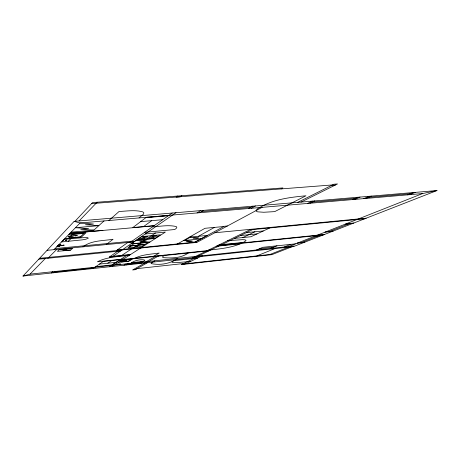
<?xml version="1.0" encoding="UTF-8"?>
<svg xmlns="http://www.w3.org/2000/svg" width="460" height="460" viewBox="0 0 460 460"><rect width="100%" height="100%" fill="white"/><g stroke="black" fill="none" stroke-linecap="round" stroke-linejoin="round"><path stroke-width="0.69" d="M196.069 257.473L181.389 264.609L185.926 263.689L202.469 255.731L196.069 257.473L23 276.052L74.146 221.358L437 190.538L293.399 246.617L200.796 256.536M74.997 221.283L92.558 202.595L282.917 187.927L281.14 188.922M79.103 220.938L97.066 202.245M23 276.052L30.021 274.148L45.304 258.526L39.589 258.313L116.328 250.625L120.652 250.953L38.772 259.181M53.992 249.642L80.086 222.991L422.539 193.574L437 190.538M59.904 245.761L59.035 246.635L56.896 246.842L58.776 244.921L60.944 244.714L60.064 245.594M47.932 258.261L56.781 249.372M59.202 249.636L57.454 251.361L70.696 250.067L72.594 248.337L59.202 249.636L66.907 249.665L62.842 250.062L70.696 250.067M68.206 241.31L70.863 238.7L84.824 237.538L87.636 237.63L88.331 238.182L85.882 239.2L82.259 239.873L61.715 241.92L64.268 239.309L70.863 238.7M71.104 232.173L93.869 230.132L104.017 220.938M108.888 220.518L119.1 211.468C126.983 211.146 135.194 209.691 142.899 211.916L143.836 212.871L143.543 214.101L139.058 217.925M51.313 273.01L52.791 271.716M82.944 246.836C91.321 240.275 103.023 240.931 113.051 239.269L106.191 244.582M53.423 272.786L54.924 271.486M102.908 230.425L70.046 233.231M177.606 196.04L176.111 197.156L180.262 196.834L181.775 195.718M143.537 226.613L151.719 220.656M116.328 250.625L127.834 242.483L134.579 241.327M90.896 268.761L92.753 267.45M92.931 268.542L94.812 267.231M140.587 248.055L130.68 254.437L127.052 255.225L109.348 257.042L117.61 251.258L121.934 250.062M55.022 248.59L132.037 241.161L172.224 213.026M95.145 267.191L95.973 266.616M109.348 257.042L112.976 256.26L175.973 212.71M136.344 240.229L131.094 243.857L149.954 242.017L139.88 241.471L146.36 240.844L136.344 240.229L155.606 238.378M130.715 245.968L127.897 247.888L141.674 246.52L144.647 244.593L129.082 246.152L144.934 244.392L147.993 242.408L133.877 243.794L130.979 245.766M133.446 245.72L133.935 245.387M107.824 263.206L111.855 260.492M121.871 255.34L131.428 248.969M132.405 248.417L155.537 233.013M109.284 266.788L127.052 255.225M141.398 247.52L165.364 232.087L145.21 233.979M111.958 266.501L130.686 254.443L112.976 256.26M140.938 248.02L141.766 247.486M197.058 212.945L200.715 210.605M199.767 212.71L203.452 210.375M119.226 264.627L120.416 263.873L115.172 264.437M133.952 258.698C141.605 254.46 150.742 254.282 159.217 253.052L152.841 256.72M124.027 265.207L126.195 263.879M126 264.994L128.19 263.666M131.727 262.648L130.479 263.402C156.889 261.01 140.15 256.916 131.727 262.648L142.33 261.522M138.592 263.643L140.892 262.309M140.541 263.436L142.864 262.096M143.796 263.085L155.428 256.45L158.93 255.714L146.378 262.809M176.347 244.473L177.284 243.938M177.56 243.909L204.976 228.298L223.836 226.527M144.923 262.965L132.589 269.974L135.067 269.698L147.505 262.689M184.523 240.499L190.578 237.061M135.067 269.698L136.925 268.646L183.597 263.534M198.433 236.296L214.435 227.412M248.67 208.506L252.873 206.178M165.036 255.07L162.886 256.433L162.535 257.123L163.15 257.606C171.936 258.365 181.487 258.192 188.841 252.58M154.911 260.808L152.099 262.367L151.035 263.586C159.919 265.443 170.189 263.867 177.692 258.376M251.246 208.288L255.478 205.953M117.317 249.929L194.942 242.173L207.374 235.428M190.492 237.067L198.513 237.722L193.165 238.245L201.008 238.872L183.339 240.614L192.309 241.097L186.357 241.69L194.908 242.178L224.284 226.285L227.401 225.992M116.57 250.458L196.805 242.426L262.102 207.356M297.718 202.365L333.96 184.224L337.525 183.948L301.03 202.084M192.659 257.841L250.901 229.287L252.552 229.615L364.648 218.793M195.126 257.577L252.597 229.609M307.487 203.458L312.282 201.129M309.913 203.245L314.732 200.922M242.811 237.561L254.903 231.788M269.744 227.953L250.976 236.745L234.583 238.383M352.492 199.588L357.702 197.271M354.809 199.393L360.042 197.07M363.693 198.628L369.006 196.311M365.982 198.433L371.318 196.115M256.513 249.958L262.758 247.319L295.423 243.863M270.503 248.463L276.954 245.818M256.893 255.892L274.913 248.595M407.583 194.856L413.275 192.55M409.768 194.666L415.478 192.366M284.303 246.991L290.956 244.335M30.021 274.148L288.713 246.52L422.539 193.574M185.926 263.689L269.986 254.455L290.651 246.313L294.084 245.945L271.825 254.662L181.389 264.609M301.403 242.506L318.222 235.894M329.55 231.443L348.939 223.819M138.851 244.162L139.932 243.909M135.717 246.249L136.948 246.129L135.66 246.29M124.792 260.786L125.793 260.573M139.547 243.944C135.884 244.691 142.474 243.961 139.725 244.001M125.637 260.849L126.718 260.584L125.954 260.613M190.584 261.447L175.835 262.695L172.379 262.43L171.896 262.033L173.46 260.705L197.507 258.117M133.262 269.589L135.746 269.318M54.171 272.142L91.822 268.111M127.087 264.333L139.737 262.976M121.704 260.228L132.353 259.112L128.875 261.263L118.375 262.373M125.758 260.636L126.132 260.538M125.672 260.791L124.712 260.837M297.936 242.868L304.865 242.138M99.458 264.092L116.127 262.332M297.068 243.213L303.991 242.483M259.607 248.653L273.7 247.152M123.539 259.043L97.422 261.774C107.255 256.789 118.749 256.703 129.478 255.219M208.219 250.211C219.052 248.958 230.201 248.043 240.367 243.806L216.217 246.29M209.909 250.378L120.054 259.779L122.159 259.934M119.364 260.228L155.428 256.45M158.125 256.168L208.961 250.838M324.886 232.208L332.195 231.466M219.052 244.898L243.38 242.408L245.973 240.724L245.847 240.166L244.743 239.809L242.65 239.654L227.648 240.683M218.138 245.352L324.605 234.427M217.131 245.841L323.317 234.933M315.577 235.888L322.759 235.152M314.634 236.262L321.799 235.526M325.881 231.811L333.201 231.069M346.225 223.761L353.826 223.019M345.138 224.192L352.722 223.451M240.396 235.549L257.031 233.904M47.069 250.315L133.728 241.914L132.037 241.161M189.37 237.176L207.408 235.422M246.422 232.616L263.31 230.966M58.587 245.117L60.749 244.91M57.914 245.801L64.233 245.157L62.859 245.628L57.753 245.968M57.092 246.64L59.236 246.433M214.797 232.766L366.2 218.184M64.877 238.573L81.42 237.044L85.847 232.921L68.902 234.456M144.664 232.317L174.771 229.523L176.347 228.304L176.841 227.32L176.226 226.567C168.475 224.693 160.339 226.446 152.49 226.843M154.186 225.653L132.825 227.579L146.28 217.338L168.791 215.406M69.874 233.41L153.945 225.82M140.628 221.634L162.696 219.696M98.808 225.659L75.474 227.711L88.596 228.614L80.759 229.31L93.88 230.126M201.595 211.548L250.757 207.351M312.305 202.089L355.085 198.438M368.632 197.277L410.412 193.712M145.82 217.689L168.302 215.751M91.609 203.602L332.551 184.931M331.775 185.322L335.323 185.046M125.476 260.808L125.143 260.786L126.201 260.607M288.713 246.52L293.399 246.617M98.814 225.653L85.433 224.721L93.472 224.026L80.086 222.991L74.146 221.358M269.974 254.46L271.825 254.662M194.942 242.173L196.805 242.426M138.788 244.202L140.007 244.001M140.173 239.016C146.274 239.798 147.706 236.653 140.173 239.016M142.686 237.297C148.833 238.113 150.311 234.887 142.686 237.297M149.236 238.148C155.204 238.947 156.797 235.784 149.236 238.148M151.834 236.428C157.843 237.256 159.488 234.019 151.834 236.428M257.312 209.07L256.157 210.277L256.249 211.197L257.565 211.83L263.787 212.261L274.706 211.617L305.952 195.782C289.219 197.363 271.618 199.49 257.312 209.07M68.471 236.204L68.063 236.618L73.278 236.141L73.692 235.727L68.471 236.204M65.912 240.166L65.504 240.58L67.016 240.062L65.912 240.166M72.214 234.473L68.787 237.906L80.322 236.842L83.984 233.404L72.214 234.473M63.296 245.14C61.646 246.123 64.705 245.255 63.319 245.14M74.623 235.79L77.222 235.554L74.623 235.79M75.164 235.761L76.647 235.623L75.164 235.761M103.333 261.383L95.829 266.627L112.217 264.885L120.313 259.607L103.333 261.383M142.054 236.561L137.063 240.005L155.06 238.274L160.396 234.824L142.054 236.561M135.274 246.284L137.431 246.071L135.274 246.284M121.078 261.108L120.669 261.372L124.942 260.705L121.078 261.108M124.114 260.13L121.308 261.918L128.237 261.182L131.123 259.394L124.114 260.13M135.665 262.487L137.35 262.309L135.665 262.487M58.449 246.428L58.086 246.474L58.449 246.428M59.685 245.013L59.38 245.122L59.685 245.013"/></g></svg>
